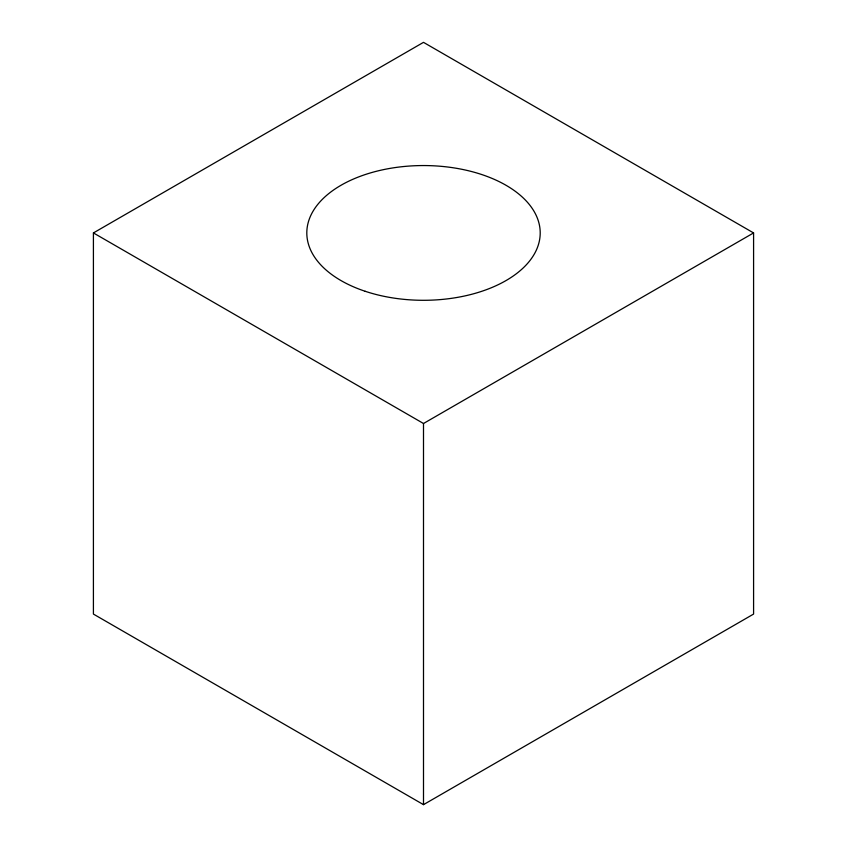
<?xml version="1.0" encoding="UTF-8"?>
<svg xmlns="http://www.w3.org/2000/svg" width="847" height="847" viewBox="0 0 847 847"><rect width="100%" height="100%" fill="white"/><g stroke="black" fill="none" stroke-linecap="round" stroke-linejoin="round"><path stroke-width="1.27" d="M93.414 232.925L423.5 42.35L753.586 232.925L753.586 614.075L423.5 804.65L93.414 614.075L93.414 232.925L423.5 423.5L753.586 232.925M423.5 423.5L423.5 804.65M365.152 291.273A116.706 67.379 0 0 0 540.206 232.925A116.706 67.379 0 0 0 365.152 174.577A116.706 67.379 0 0 0 365.152 291.273"/></g></svg>
